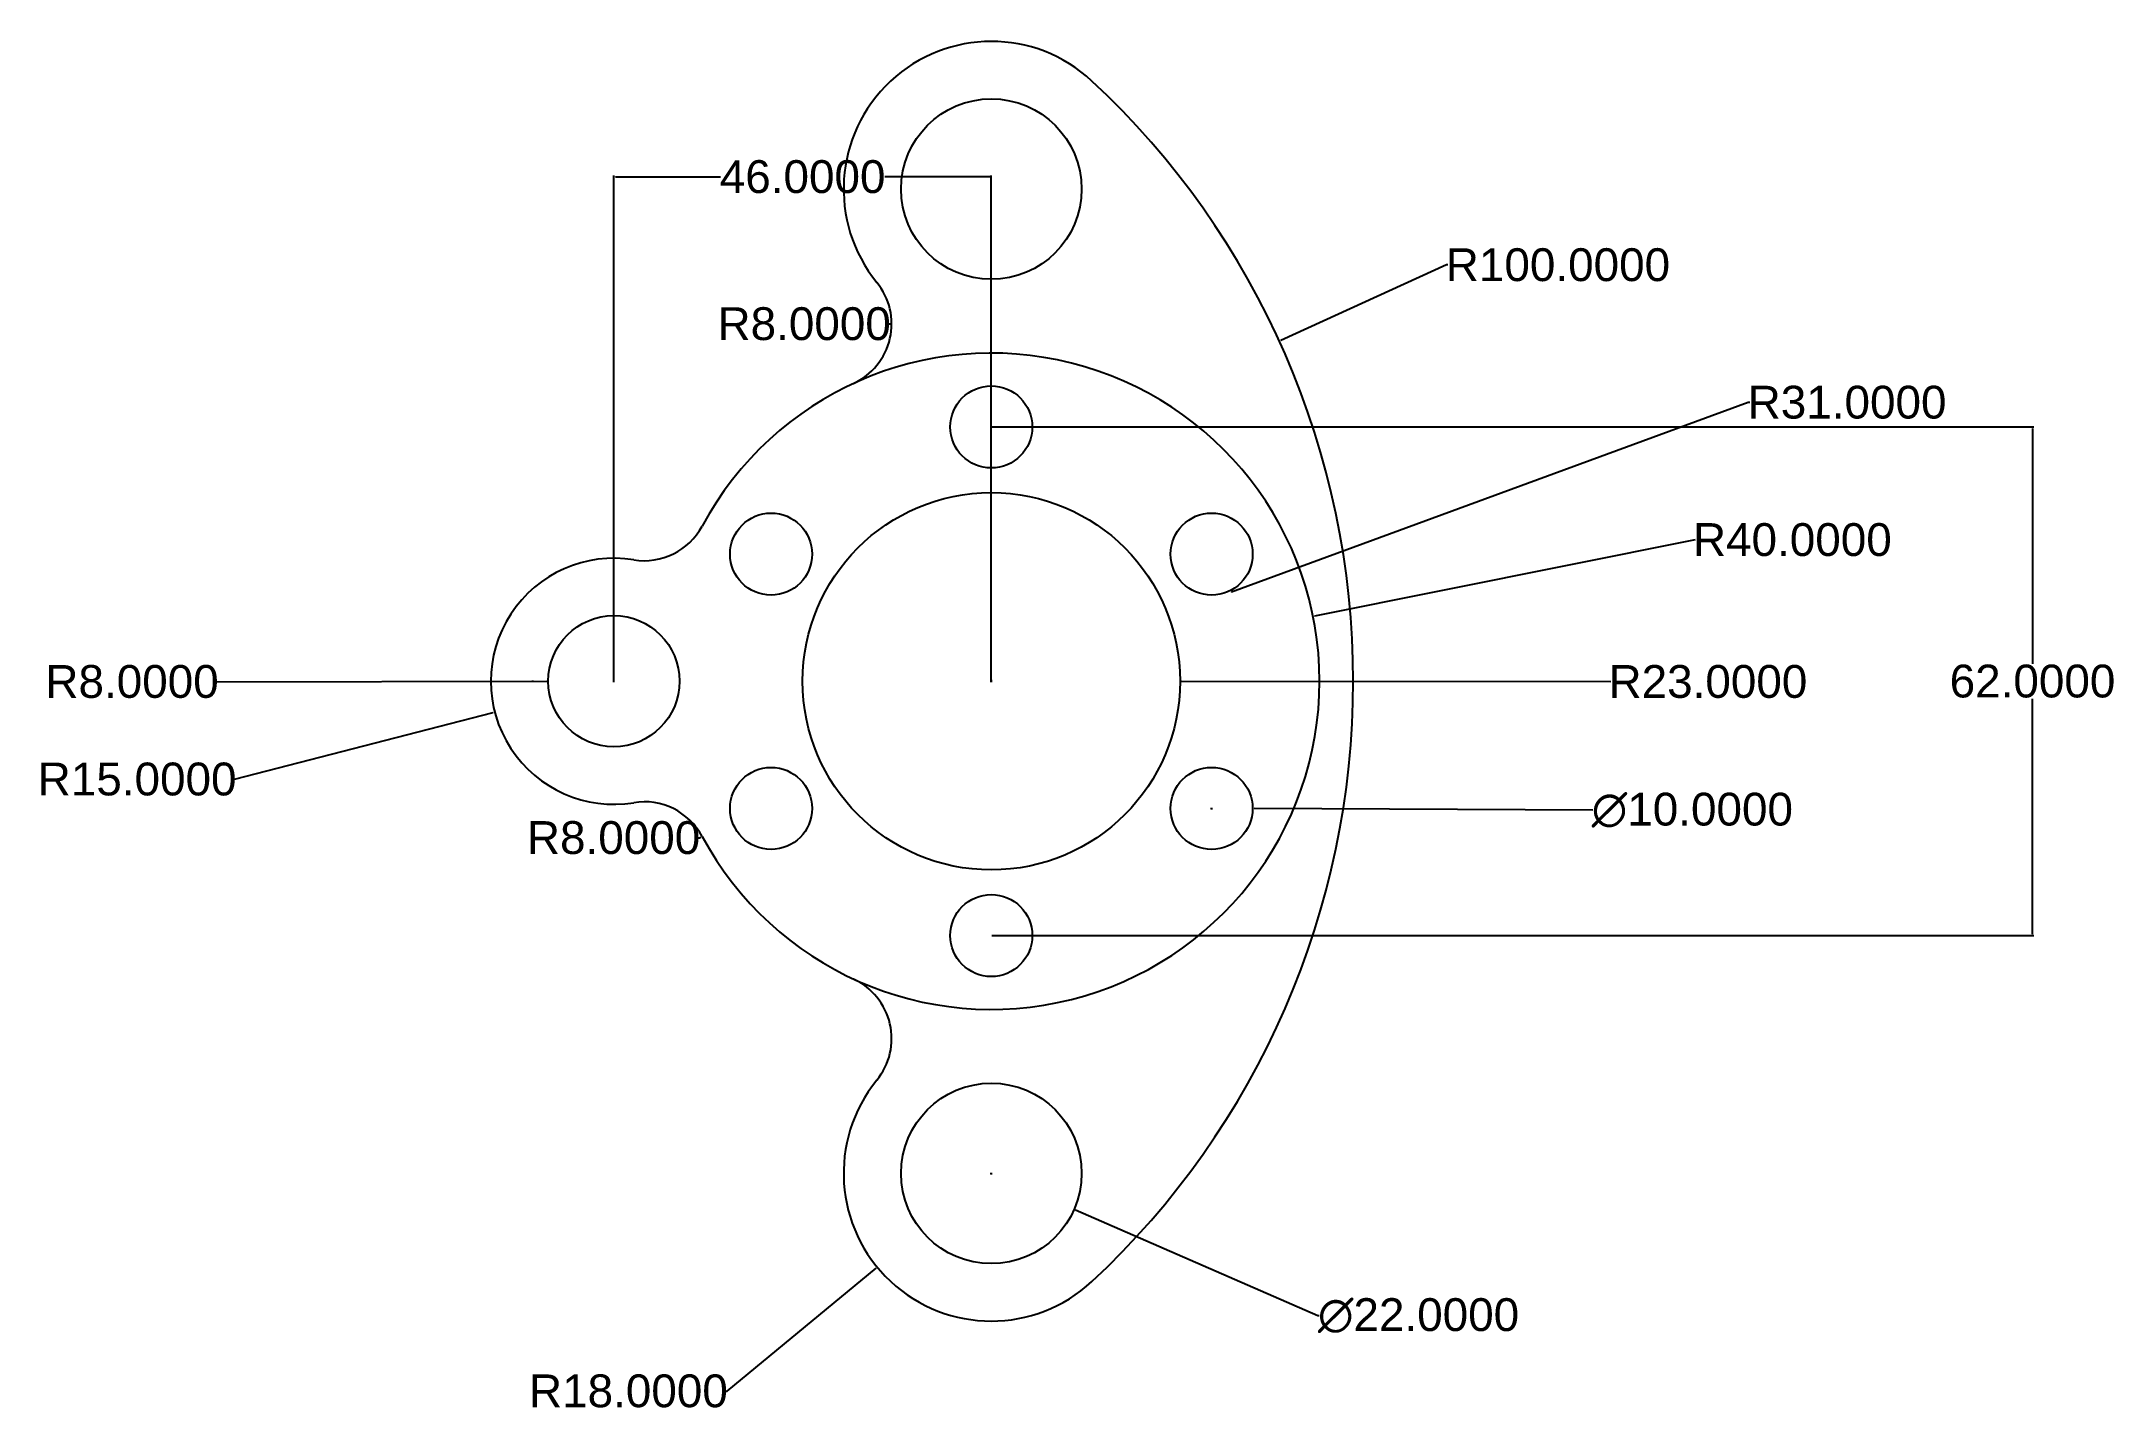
# Model space of a CAD drawing. Header units: inches. Extents: x 106 to 359, y 73 to 240.
import ezdxf

# ---------------------------------------------------------------- set-up
doc = ezdxf.new("R2010")
doc.units = ezdxf.units.IN
doc.header["$MEASUREMENT"] = 0
doc.styles.get("Standard").update_dxf_attribs({"font": 'arial.ttf'})
doc.dimstyles.get("Standard").update_dxf_attribs({"dimtxt": 4, "dimasz": 0.18, "dimexe": 0.18, "dimexo": 0.0625, "dimgap": 0.09, "dimtad": 0, "dimtih": 1, "dimtoh": 1, "dimdec": 4, "dimzin": 0, "dimdsep": 46, "dimtxsty": 'Standard', "dimcen": 0.09, "dimclrt": 1, "dimadec": 0, "dimazin": 0, "dimtfac": 1, "dimtdec": 4, "dimtofl": 0, "dimtmove": 0, "dimatfit": 3, "dimfxl": 1, "dimtolj": 1, "dimtzin": 0, "dimarcsym": 0})

# ---------------------------------------------------------------- blocks, each defined once
blk = doc.blocks.new('*U2')
at = {"color": 40, "true_color": 0xf8d731}
blk.add_circle((0, 0), 5, dxfattribs=at)
blk = doc.blocks.new('*U3')
at = {"color": 0, "linetype": 'ByBlock', "lineweight": -2, "transparency": 16777216}
blk.add_blockref('*U2', (-683.32, -81.5), dxfattribs=at)
for p, rotation in [((-710.16, -97), 59.99999999999999), ((-656.47, -97), 299.9999999999999), ((-710.16, -128), 120), ((-656.47, -128), 240), ((-683.32, -143.5), 180)]:
    blk.add_blockref('*U2', p, dxfattribs=dict(at, rotation=rotation))
blk = doc.blocks.new('*D4')
at = {"color": 0, "lineweight": -2, "transparency": 16777216}
blk.add_line((209.51, 205.62), (209.69, 205.62), dxfattribs=at)
at = {"color": 0, "transparency": 16777216}
blk.add_solid([(209.69, 205.65), (209.69, 205.59), (209.87, 205.62)], dxfattribs=at)
at = {"layer": 'Defpoints', "color": 0, "transparency": 16777216}
for p in [(201.87, 205.62), (209.87, 205.62)]:
    blk.add_point(p, dxfattribs=at)
at = {"color": 1, "transparency": 16777216, "insert": (199.21, 205.62), "char_height": 4, "attachment_point": 5}
blk.add_mtext('\\A1;R8.0000', dxfattribs=at)
blk = doc.blocks.new('*D5')
at = {"color": 0, "lineweight": -2, "transparency": 16777216}
for p, q in [((186.28, 142.97), (186.46, 142.97)), ((186.46, 142.97), (186.62, 143.05))]:
    blk.add_line(p, q, dxfattribs=at)
at = {"color": 0, "transparency": 16777216}
blk.add_solid([(186.6, 143.08), (186.63, 143.03), (186.78, 143.14)], dxfattribs=at)
at = {"layer": 'Defpoints', "color": 0, "transparency": 16777216}
for p in [(186.78, 143.14), (179.73, 139.36)]:
    blk.add_point(p, dxfattribs=at)
at = {"color": 1, "transparency": 16777216, "insert": (175.98, 142.97), "char_height": 4, "attachment_point": 5}
blk.add_mtext('\\A1;R8.0000', dxfattribs=at)
blk = doc.blocks.new('*D6')
at = {"color": 0, "lineweight": -2, "transparency": 16777216}
for p, q in [((127.59, 162), (167.84, 162.05)), ((175.93, 162.05), (176.11, 162.05)), ((176.02, 161.96), (176.02, 162.14))]:
    blk.add_line(p, q, dxfattribs=at)
at = {"color": 0, "transparency": 16777216}
blk.add_solid([(167.84, 162.08), (167.84, 162.02), (168.02, 162.05)], dxfattribs=at)
at = {"layer": 'Defpoints', "color": 0, "transparency": 16777216}
for p in [(168.02, 162.05), (176.02, 162.05)]:
    blk.add_point(p, dxfattribs=at)
at = {"color": 1, "transparency": 16777216, "insert": (117.29, 162), "char_height": 4, "attachment_point": 5}
blk.add_mtext('\\A1;R8.0000', dxfattribs=at)
blk = doc.blocks.new('*D7')
at = {"color": 0, "lineweight": -2, "transparency": 16777216}
for p, q in [((175.93, 162.05), (176.11, 162.05)), ((176.02, 161.96), (176.02, 162.14)), ((129.76, 150.11), (161.32, 158.26))]:
    blk.add_line(p, q, dxfattribs=at)
at = {"color": 0, "transparency": 16777216}
blk.add_solid([(161.31, 158.29), (161.33, 158.23), (161.5, 158.3)], dxfattribs=at)
at = {"layer": 'Defpoints', "color": 0, "transparency": 16777216}
for p in [(176.02, 162.05), (161.5, 158.3)]:
    blk.add_point(p, dxfattribs=at)
at = {"color": 1, "transparency": 16777216, "insert": (117.91, 150.11), "char_height": 4, "attachment_point": 5}
blk.add_mtext('\\A1;R15.0000', dxfattribs=at)
blk = doc.blocks.new('*D8')
at = {"color": 0, "lineweight": -2, "transparency": 16777216}
for p, q in [((221.93, 102.05), (222.11, 102.05)), ((222.02, 101.96), (222.02, 102.14)), ((261.8, 84.71), (232.27, 97.59)), ((261.98, 84.71), (261.8, 84.71))]:
    blk.add_line(p, q, dxfattribs=at)
at = {"color": 0, "transparency": 16777216}
blk.add_solid([(232.28, 97.61), (232.26, 97.56), (232.1, 97.66)], dxfattribs=at)
at = {"layer": 'Defpoints', "color": 0, "transparency": 16777216}
for p in [(211.94, 106.45), (232.1, 97.66)]:
    blk.add_point(p, dxfattribs=at)
at = {"color": 1, "transparency": 16777216, "insert": (274.09, 84.71), "char_height": 4, "attachment_point": 5}
blk.add_mtext('\\A1;∅22.0000', dxfattribs=at)
blk = doc.blocks.new('*D9')
at = {"color": 0, "lineweight": -2, "transparency": 16777216}
for p, q in [((248.78, 146.55), (248.96, 146.55)), ((248.87, 146.46), (248.87, 146.64)), ((295.35, 146.33), (254.05, 146.53))]:
    blk.add_line(p, q, dxfattribs=at)
at = {"color": 0, "transparency": 16777216}
blk.add_solid([(254.05, 146.56), (254.05, 146.5), (253.87, 146.53)], dxfattribs=at)
at = {"layer": 'Defpoints', "color": 0, "transparency": 16777216}
for p in [(243.87, 146.58), (253.87, 146.53)]:
    blk.add_point(p, dxfattribs=at)
at = {"color": 1, "transparency": 16777216, "insert": (307.46, 146.33), "char_height": 4, "attachment_point": 5}
blk.add_mtext('\\A1;∅10.0000', dxfattribs=at)
blk = doc.blocks.new('*D10')
at = {"color": 0, "lineweight": -2, "transparency": 16777216}
for p, q in [((221.93, 162.05), (222.11, 162.05)), ((222.02, 161.96), (222.02, 162.14)), ((297.51, 162), (245.2, 162.04))]:
    blk.add_line(p, q, dxfattribs=at)
at = {"color": 0, "transparency": 16777216}
blk.add_solid([(245.2, 162.07), (245.2, 162.01), (245.02, 162.04)], dxfattribs=at)
at = {"layer": 'Defpoints', "color": 0, "transparency": 16777216}
for p in [(222.02, 162.05), (245.02, 162.04)]:
    blk.add_point(p, dxfattribs=at)
at = {"color": 1, "transparency": 16777216, "insert": (309.36, 162), "char_height": 4, "attachment_point": 5}
blk.add_mtext('\\A1;R23.0000', dxfattribs=at)
blk = doc.blocks.new('*D11')
at = {"color": 0, "lineweight": -2, "transparency": 16777216}
for p, q in [((307.79, 179.3), (261.41, 169.97)), ((221.93, 162.05), (222.11, 162.05)), ((222.02, 161.96), (222.02, 162.14))]:
    blk.add_line(p, q, dxfattribs=at)
at = {"color": 0, "transparency": 16777216}
blk.add_solid([(261.41, 170), (261.42, 169.94), (261.24, 169.94)], dxfattribs=at)
at = {"layer": 'Defpoints', "color": 0, "transparency": 16777216}
for p in [(261.24, 169.94), (222.02, 162.05)]:
    blk.add_point(p, dxfattribs=at)
at = {"color": 1, "transparency": 16777216, "insert": (319.65, 179.3), "char_height": 4, "attachment_point": 5}
blk.add_mtext('\\A1;R40.0000', dxfattribs=at)
blk = doc.blocks.new('*D12')
at = {"color": 0, "lineweight": -2, "transparency": 16777216}
for p, q in [((314.28, 196.05), (251.29, 172.9)), ((314.46, 196.05), (314.28, 196.05)), ((221.93, 162.14), (222.11, 162.14)), ((222.02, 162.05), (222.02, 162.23))]:
    blk.add_line(p, q, dxfattribs=at)
at = {"color": 0, "transparency": 16777216}
blk.add_solid([(251.28, 172.93), (251.3, 172.87), (251.12, 172.84)], dxfattribs=at)
at = {"layer": 'Defpoints', "color": 0, "transparency": 16777216}
for p in [(251.12, 172.84), (222.02, 162.14)]:
    blk.add_point(p, dxfattribs=at)
at = {"color": 1, "transparency": 16777216, "insert": (326.32, 196.05), "char_height": 4, "attachment_point": 5}
blk.add_mtext('\\A1;R31.0000', dxfattribs=at)
blk = doc.blocks.new('*D13')
at = {"color": 0, "lineweight": -2, "transparency": 16777216}
for p, q in [((277.49, 212.81), (257.29, 203.6)), ((277.67, 212.81), (277.49, 212.81)), ((166.04, 162.05), (166.22, 162.05)), ((166.13, 161.96), (166.13, 162.14))]:
    blk.add_line(p, q, dxfattribs=at)
at = {"color": 0, "transparency": 16777216}
blk.add_solid([(257.27, 203.63), (257.3, 203.57), (257.12, 203.52)], dxfattribs=at)
at = {"layer": 'Defpoints', "color": 0, "transparency": 16777216}
for p in [(257.12, 203.52), (166.13, 162.05)]:
    blk.add_point(p, dxfattribs=at)
at = {"color": 1, "transparency": 16777216, "insert": (291.08, 212.81), "char_height": 4, "attachment_point": 5}
blk.add_mtext('\\A1;R100.0000', dxfattribs=at)
blk = doc.blocks.new('*D14')
at = {"color": 0, "lineweight": -2, "transparency": 16777216}
for p, q in [((221.93, 102.05), (222.11, 102.05)), ((222.02, 101.96), (222.02, 102.14)), ((189.82, 75.52), (207.99, 90.49)), ((189.64, 75.52), (189.82, 75.52))]:
    blk.add_line(p, q, dxfattribs=at)
at = {"color": 0, "transparency": 16777216}
blk.add_solid([(207.97, 90.52), (208.01, 90.47), (208.13, 90.61)], dxfattribs=at)
at = {"layer": 'Defpoints', "color": 0, "transparency": 16777216}
for p in [(222.02, 102.05), (208.13, 90.61)]:
    blk.add_point(p, dxfattribs=at)
at = {"color": 1, "transparency": 16777216, "insert": (177.79, 75.52), "char_height": 4, "attachment_point": 5}
blk.add_mtext('\\A1;R18.0000', dxfattribs=at)
blk = doc.blocks.new('*D15')
at = {"color": 0, "lineweight": -2, "transparency": 16777216}
for p, q in [((222.08, 193.05), (349.1, 193.05)), ((348.92, 192.87), (348.92, 164.19)), ((348.92, 131.23), (348.92, 159.92)), ((222.08, 131.05), (349.1, 131.05))]:
    blk.add_line(p, q, dxfattribs=at)
at = {"color": 0, "transparency": 16777216}
for points in [[(348.89, 192.87), (348.95, 192.87), (348.92, 193.05)], [(348.89, 131.23), (348.95, 131.23), (348.92, 131.05)]]:
    blk.add_solid(points, dxfattribs=at)
at = {"layer": 'Defpoints', "color": 0, "transparency": 16777216}
for p in [(222.02, 193.05), (222.02, 131.05), (348.92, 131.05)]:
    blk.add_point(p, dxfattribs=at)
at = {"color": 1, "transparency": 16777216, "insert": (348.92, 162.05), "char_height": 4, "attachment_point": 5}
blk.add_mtext('\\A1;62.0000', dxfattribs=at)
blk = doc.blocks.new('*D16')
at = {"color": 0, "lineweight": -2, "transparency": 16777216}
for p, q in [((176.02, 162.12), (176.02, 223.73)), ((176.2, 223.55), (189, 223.55)), ((221.84, 223.55), (209.04, 223.55)), ((222.02, 162.12), (222.02, 223.73))]:
    blk.add_line(p, q, dxfattribs=at)
at = {"color": 0, "transparency": 16777216}
for points in [[(176.2, 223.58), (176.2, 223.52), (176.02, 223.55)], [(221.84, 223.58), (221.84, 223.52), (222.02, 223.55)]]:
    blk.add_solid(points, dxfattribs=at)
at = {"layer": 'Defpoints', "color": 0, "transparency": 16777216}
for p in [(176.02, 223.55), (176.02, 162.05), (222.02, 162.05)]:
    blk.add_point(p, dxfattribs=at)
at = {"color": 1, "transparency": 16777216, "insert": (199.02, 223.55), "char_height": 4, "attachment_point": 5}
blk.add_mtext('\\A1;46.0000', dxfattribs=at)

msp = doc.modelspace()

# ---------------------------------------------------------------- linework, layer by layer
at = {"color": 5}
for centre, radius in [((222.02028, 222.05475), 11), ((222.02028, 162.05475), 23), ((222.02028, 102.05475), 11)]:
    msp.add_circle(centre, radius, dxfattribs=at)
at = {"color": 3}
msp.add_circle((176.02028, 162.05475), 8, dxfattribs=at)
at = {"color": 40, "true_color": 0xf8d731}
for centre, start, end in [((222.02028, 222.05475), 47.0297161, 219.2016251), ((222.02028, 102.05475), 140.7983749, 312.9702839)]:
    msp.add_arc(centre, 18, start, end, dxfattribs=at)
at = {"color": 3}
for centre, radius, start, end in [((166.12753, 162.05475), 100, 312.9702839, 47.0297161), ((201.87219, 205.62141), 8, 294.8189241, 39.2016251), ((179.7268, 184.75412), 8, 260.7261663, 331.7770537), ((176.02028, 162.05475), 15, 80.7261663, 279.2738337), ((179.7268, 139.35537), 8, 28.2229463, 99.2738337), ((201.87219, 118.48808), 8, 320.7983749, 65.1810759)]:
    msp.add_arc(centre, radius, start, end, dxfattribs=at)
at = {"color": 1}
msp.add_arc((222.02028, 162.05475), 40, 208.2229463, 151.7770537, dxfattribs=at)

# ---------------------------------------------------------------- block references
at = {"color": 40, "true_color": 0xf8d731}
msp.add_blockref('*U3', (905.33714, 274.5522), dxfattribs=at)

# ---------------------------------------------------------------- dimensions: what is measured, and where the dimension line sits
at = {"color": 3}
dim = msp.add_linear_dim(base=(176.02028, 223.55349), p1=(222.02028, 162.05475), p2=(176.02028, 162.05475), dimstyle='Standard', dxfattribs=at)
dim.commit()
dim.dimension.update_dxf_attribs({"geometry": '*D16', "text_midpoint": (199.02028, 223.55349)})
for center, mpoint, picture, middle in [((166.12753, 162.05475), (257.12348, 203.52445), '*D13', (291.07583, 212.80518)), ((201.87219, 205.62141), (209.87219, 205.62141), '*D4', (199.2121, 205.62141)), ((222.02028, 162.14475), (251.11777, 172.83756), '*D12', (326.3188, 196.05032)), ((222.02028, 162.05475), (261.23588, 169.93743), '*D11', (307.79125, 179.29546)), ((176.02028, 162.05475), (168.02029, 162.04572), '*D6', (127.59486, 162.00013)), ((222.02028, 162.05475), (245.02028, 162.03811), '*D10', (297.50978, 162.00013)), ((176.02028, 162.05475), (161.49664, 158.30456), '*D7', (129.75938, 150.10958)), ((179.7268, 139.35537), (186.77572, 143.1386), '*D5', (175.97842, 142.96836)), ((222.02028, 102.05475), (208.12923, 90.60754), '*D14', (177.79086, 75.52344))]:
    dim = msp.add_radius_dim(center=center, mpoint=mpoint, dimstyle='Standard', dxfattribs=at)
    dim.commit()
    dim.dimension.update_dxf_attribs({"geometry": picture, "text_midpoint": middle, "dimtype": 164})
dim = msp.add_linear_dim(base=(348.91716, 131.05475), p1=(222.02028, 193.05475), p2=(222.02028, 131.05475), angle=90, dimstyle='Standard', dxfattribs=at)
dim.commit()
dim.dimension.update_dxf_attribs({"geometry": '*D15', "text_midpoint": (348.91716, 162.05475)})
for p1, p2, picture, middle in [((243.86713, 146.57933), (253.86701, 146.53016), '*D9', (295.34525, 146.32623)), ((211.93713, 106.45134), (232.10344, 97.65816), '*D8', (274.0911, 84.71158))]:
    dim = msp.add_diameter_dim_2p(p1=p1, p2=p2, dimstyle='Standard', dxfattribs=at)
    dim.commit()
    dim.dimension.update_dxf_attribs({"geometry": picture, "text_midpoint": middle, "dimtype": 163})

doc.saveas('drawing.dxf')
